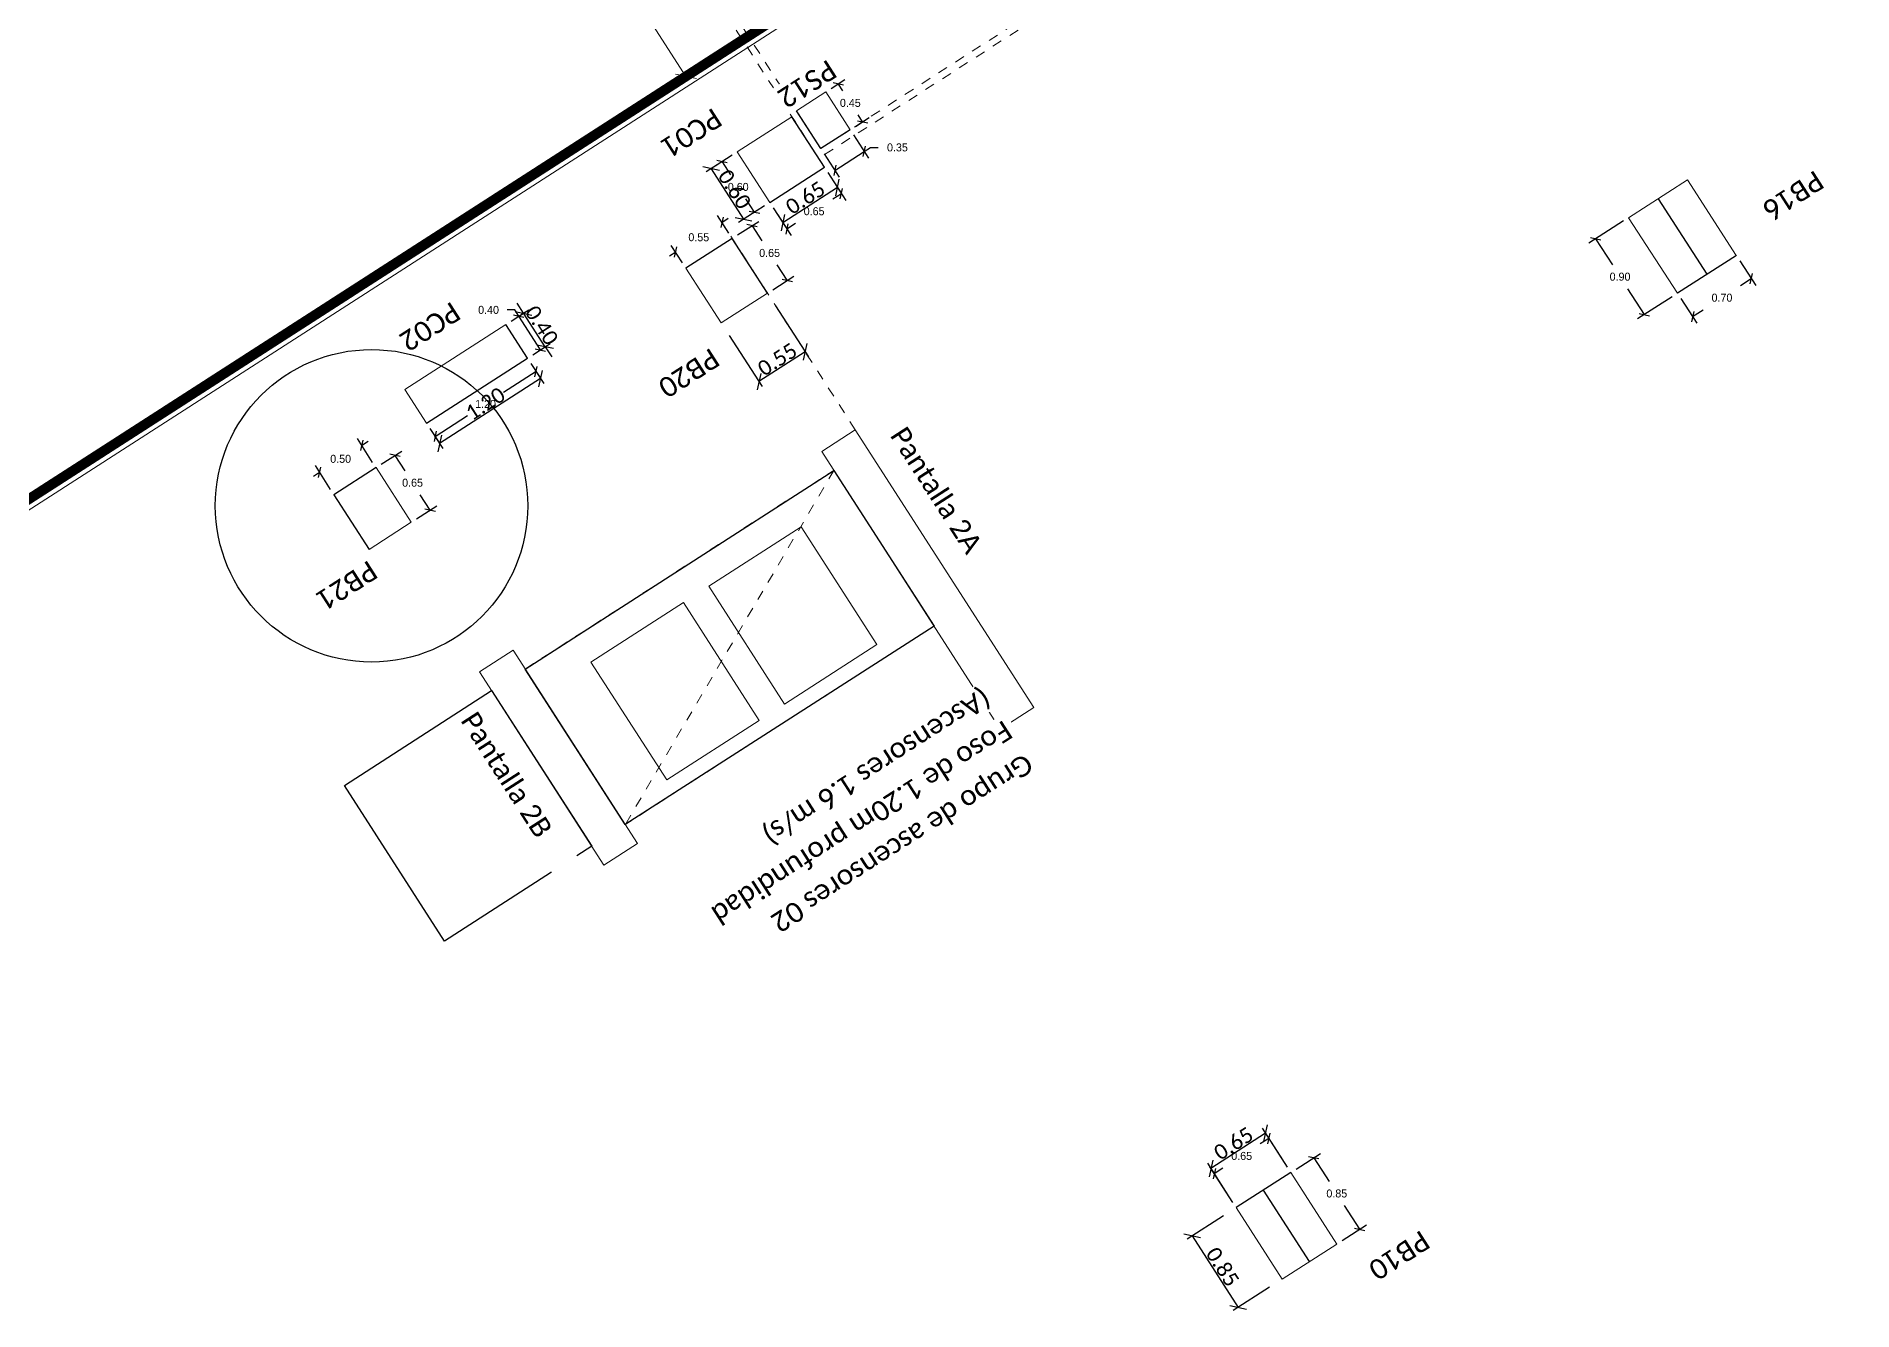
# Model space of a CAD drawing. Header units: metres. Extents: x 448 to 592, y 494 to 631.
# Drawn here: x 497.29 to 515.45, y 513.45 to 526.19 of the extents above; entities that cross this region are included whole.
import ezdxf

# ---------------------------------------------------------------- set-up
doc = ezdxf.new("R2010")
doc.units = ezdxf.units.M
doc.linetypes.add('CYPE_RAYAPUNTO', pattern=[0.4125, 0.2025, -0.105, 0, -0.105])
doc.linetypes.add('Trazo general', pattern=[0.001875, 0.00125, -0.000625])
for name, color, linetype, lineweight, true_color in [('0-AR-TXT-1', 5, 'Continuous', 5, 0x0000ff), ('0-AR-TXT-2', 7, 'Continuous', 5, 0xae3800), ('00-AUX-3', 5, 'Continuous', 5, 0x0000ff), ('00-AUX-5', 7, 'Trazo general', 5, 0xa80000), ('00-AUX-6', 5, 'Trazo general', 5, 0x0000ff), ('00-AUX-7', 7, 'Continuous', 25, 0xff8000), ('CS-COTAS-2', 7, 'Continuous', 5, 0x544282)]:
    doc.layers.add(name, color=color, linetype=linetype, lineweight=lineweight, true_color=true_color)
for name, color, linetype, lineweight in [('00-AUX-1', 7, 'Trazo general', 5), ('1-AR-PILARES', 7, 'Continuous', 5), ('1-AR-VISTA', 7, 'Continuous', 5), ('SECC_COTAS', 255, 'Continuous', 9)]:
    doc.layers.add(name, color=color, linetype=linetype, lineweight=lineweight)
doc.styles.add('Calibri', font='calibri.ttf', dxfattribs={"height": 0.2})
doc.styles.add('Calibri_1', font='calibri.ttf', dxfattribs={"height": 0.15})
doc.styles.add('DIN_0', font='')
doc.styles.get('DIN_0').set_extended_font_data('TGL 0-16')
doc.dimstyles.new('AIC_replanteo', dxfattribs={"dimscale": 0.3048, "dimtxt": 0.176602, "dimasz": 0.393701, "dimexe": 0.19685, "dimexo": 0.492126, "dimgap": 0.032808, "dimtad": 1, "dimrnd": 0.01, "dimzin": 0, "dimdsep": 46, "dimtxsty": 'Calibri_1', "dimblk1": 'OBLIQUE', "dimblk2": 'OBLIQUE', "dimsah": 1, "dimcen": 0.09, "dimazin": 0, "dimtfac": 1, "dimtdec": 4, "dimtix": 1, "dimtmove": 0, "dimatfit": 3, "dimfxl": 1, "dimtvp": 1, "dimtolj": 1, "dimtzin": 0, "dimarcsym": 2})
doc.dimstyles.new('FS_ANOTATIVO', dxfattribs={"dimtxt": 2.5, "dimasz": 0.5, "dimexe": 0.5, "dimexo": 0.2, "dimgap": 0.2, "dimtad": 0, "dimdec": 1, "dimtxsty": 'DIN_0', "dimblk": 'OBLIQUE', "dimcen": 2.5, "dimadec": 0, "dimazin": 0, "dimtfac": 1, "dimtdec": 1, "dimtmove": 0, "dimatfit": 3, "dimldrblk": 'ARCHTICK', "dimfxl": 1, "dimlwd": 5, "dimlwe": 5, "dimarcsym": 0})
doc.dimstyles.get("Standard").update_dxf_attribs({"dimtxt": 0.18, "dimasz": 0.18, "dimexe": 0.18, "dimexo": 0.0625, "dimgap": 0.09, "dimtad": 0, "dimtih": 1, "dimtoh": 1, "dimzin": 0, "dimdsep": 46, "dimtxsty": 'Standard', "dimcen": 0.09, "dimadec": 0, "dimazin": 0, "dimtfac": 1, "dimtdec": 4, "dimtofl": 0, "dimtmove": 0, "dimatfit": 3, "dimfxl": 1, "dimtolj": 1, "dimtzin": 0, "dimarcsym": 0})

# ---------------------------------------------------------------- blocks, each defined once
blk = doc.blocks.new('_Oblique')
at = {"color": 0, "linetype": 'ByBlock', "lineweight": -2}
blk.add_line((-0.5, -0.5), (0.5, 0.5), dxfattribs=at)
blk = doc.blocks.new('*D263')
at = {"color": 0, "lineweight": 5, "ltscale": 5, "transparency": 16777216}
for p, q in [((503.627, 531.395), (501.063, 529.746)), ((501.189, 529.827), (502.03, 528.52)), ((506.24, 527.37), (503.659, 525.709)), ((503.786, 525.791), (502.945, 527.097))]:
    blk.add_line(p, q, dxfattribs=at)
at = {"layer": 'Defpoints', "color": 0, "ltscale": 5, "transparency": 16777216}
for p in [(503.678, 531.428), (501.189, 529.827), (506.291, 527.402)]:
    blk.add_point(p, dxfattribs=at)
at = {"color": 0, "lineweight": 5, "ltscale": 5, "transparency": 16777216, "xscale": 0.15, "yscale": 0.15, "zscale": 0.15}
for p, rotation in [((501.189, 529.827), 122.7553275663534), ((503.786, 525.791), 302.7553275663534)]:
    blk.add_blockref('_Oblique', p, dxfattribs=dict(at, rotation=rotation))
at = {"color": 0, "ltscale": 5, "transparency": 16777216, "insert": (502.487, 527.809), "char_height": 0.75, "attachment_point": 5, "rotation": 302.7553, "style": 'DIN_0'}
blk.add_mtext('4,8', dxfattribs=at)
blk = doc.blocks.new('_ArchTick')
at = {"color": 0, "linetype": 'ByBlock', "const_width": 0.15}
blk.add_lwpolyline([(-0.5, -0.5), (0.5, 0.5)], dxfattribs=at)
blk = doc.blocks.new('*D388')
at = {"layer": 'CS-COTAS-2', "color": 0, "lineweight": -2, "transparency": 16777216}
for p, q in [((509.161, 514.4), (508.798, 514.167)), ((508.848, 514.199), (509.308, 513.484)), ((509.621, 513.686), (509.258, 513.452))]:
    blk.add_line(p, q, dxfattribs=at)
at = {"layer": 'Defpoints', "color": 0, "transparency": 16777216}
for p in [(509.287, 514.482), (509.747, 513.767), (509.308, 513.484)]:
    blk.add_point(p, dxfattribs=at)
at = {"layer": 'CS-COTAS-2', "color": 0, "lineweight": -2, "transparency": 16777216, "xscale": 0.12, "yscale": 0.12, "zscale": 0.12}
for p, rotation in [((508.848, 514.199), 122.7553275662623), ((509.308, 513.484), 302.7553275662623)]:
    blk.add_blockref('_Oblique', p, dxfattribs=dict(at, rotation=rotation))
at = {"layer": 'CS-COTAS-2', "color": 0, "transparency": 16777216, "insert": (509.151, 513.889), "char_height": 0.15, "attachment_point": 5, "rotation": 302.7553, "style": 'Calibri_1'}
blk.add_mtext('\\A1;0.85', dxfattribs=at)
blk = doc.blocks.new('*D389')
at = {"layer": 'CS-COTAS-2', "color": 0, "lineweight": -2, "transparency": 16777216}
for p, q in [((509.581, 515.226), (509.034, 514.874)), ((509.753, 514.959), (509.549, 515.277)), ((509.206, 514.608), (509.002, 514.925))]:
    blk.add_line(p, q, dxfattribs=at)
at = {"layer": 'Defpoints', "color": 0, "transparency": 16777216}
for p in [(509.034, 514.874), (509.834, 514.833), (509.287, 514.482)]:
    blk.add_point(p, dxfattribs=at)
at = {"layer": 'CS-COTAS-2', "color": 0, "lineweight": -2, "transparency": 16777216, "xscale": 0.12, "yscale": 0.12, "zscale": 0.12}
for p, rotation in [((509.581, 515.226), 32.75532756625951), ((509.034, 514.874), 212.7553275662595)]:
    blk.add_blockref('_Oblique', p, dxfattribs=dict(at, rotation=rotation))
at = {"layer": 'CS-COTAS-2', "color": 0, "transparency": 16777216, "insert": (509.261, 515.123), "char_height": 0.15, "attachment_point": 5, "rotation": 32.7553, "style": 'Calibri_1'}
blk.add_mtext('\\A1;0.65', dxfattribs=at)
blk = doc.blocks.new('*D405')
at = {"layer": 'CS-COTAS-2', "color": 0, "lineweight": -2, "transparency": 16777216}
for p, q in [((505.301, 524.679), (504.754, 524.328)), ((505.251, 524.757), (505.333, 524.629)), ((504.704, 524.405), (504.787, 524.277))]:
    blk.add_line(p, q, dxfattribs=at)
at = {"layer": 'Defpoints', "color": 0, "transparency": 16777216}
for p in [(505.17, 524.883), (504.623, 524.531), (504.754, 524.328)]:
    blk.add_point(p, dxfattribs=at)
at = {"layer": 'CS-COTAS-2', "color": 0, "lineweight": -2, "transparency": 16777216, "xscale": 0.12, "yscale": 0.12, "zscale": 0.12}
for p, rotation in [((505.301, 524.679), 32.75532680141101), ((504.754, 524.328), 212.755326801411)]:
    blk.add_blockref('_Oblique', p, dxfattribs=dict(at, rotation=rotation))
at = {"layer": 'CS-COTAS-2', "color": 0, "transparency": 16777216, "insert": (504.98, 524.577), "char_height": 0.15, "attachment_point": 5, "rotation": 32.7553, "style": 'Calibri_1'}
blk.add_mtext('\\A1;0.65', dxfattribs=at)
blk = doc.blocks.new('*D406')
at = {"layer": 'CS-COTAS-2', "color": 0, "lineweight": -2, "transparency": 16777216}
for p, q in [((504.172, 524.954), (503.986, 524.835)), ((504.037, 524.867), (504.361, 524.363)), ((504.497, 524.45), (504.311, 524.33))]:
    blk.add_line(p, q, dxfattribs=at)
at = {"layer": 'Defpoints', "color": 0, "transparency": 16777216}
for p in [(504.299, 525.036), (504.623, 524.531), (504.361, 524.363)]:
    blk.add_point(p, dxfattribs=at)
at = {"layer": 'CS-COTAS-2', "color": 0, "lineweight": -2, "transparency": 16777216, "xscale": 0.12, "yscale": 0.12, "zscale": 0.12}
for p, rotation in [((504.037, 524.867), 122.7553268014092), ((504.361, 524.363), 302.7553268014092)]:
    blk.add_blockref('_Oblique', p, dxfattribs=dict(at, rotation=rotation))
at = {"layer": 'CS-COTAS-2', "color": 0, "transparency": 16777216, "insert": (504.272, 524.662), "char_height": 0.15, "attachment_point": 5, "rotation": 302.7553, "style": 'Calibri_1'}
blk.add_mtext('\\A1;0.60', dxfattribs=at)
blk = doc.blocks.new('*D407')
at = {"layer": 'CS-COTAS-2', "color": 0, "lineweight": -2, "transparency": 16777216}
for p, q in [((502.282, 522.847), (502.364, 522.719)), ((502.332, 522.769), (501.323, 522.12)), ((501.273, 522.197), (501.355, 522.07))]:
    blk.add_line(p, q, dxfattribs=at)
at = {"layer": 'Defpoints', "color": 0, "transparency": 16777216}
for p in [(502.201, 522.973), (501.192, 522.324), (501.323, 522.12)]:
    blk.add_point(p, dxfattribs=at)
at = {"layer": 'CS-COTAS-2', "color": 0, "lineweight": -2, "transparency": 16777216, "xscale": 0.12, "yscale": 0.12, "zscale": 0.12}
for p, rotation in [((502.332, 522.769), 32.75532756625951), ((501.323, 522.12), 212.7553275662595)]:
    blk.add_blockref('_Oblique', p, dxfattribs=dict(at, rotation=rotation))
at = {"layer": 'CS-COTAS-2', "color": 0, "transparency": 16777216, "insert": (501.78, 522.518), "char_height": 0.15, "attachment_point": 5, "rotation": 32.7553, "style": 'Calibri_1'}
blk.add_mtext('\\A1;1.20', dxfattribs=at)
blk = doc.blocks.new('*D408')
at = {"layer": 'CS-COTAS-2', "color": 0, "lineweight": -2, "transparency": 16777216}
for p, q in [((502.162, 523.423), (502.097, 523.524)), ((502.111, 523.39), (502.213, 523.456)), ((502.379, 523.087), (502.162, 523.423)), ((502.327, 523.054), (502.429, 523.12)), ((502.379, 523.087), (502.444, 522.986))]:
    blk.add_line(p, q, dxfattribs=at)
at = {"layer": 'Defpoints', "color": 0, "transparency": 16777216}
for p in [(502.162, 523.423), (501.985, 523.309), (502.201, 522.973)]:
    blk.add_point(p, dxfattribs=at)
at = {"layer": 'CS-COTAS-2', "color": 0, "lineweight": -2, "transparency": 16777216, "xscale": 0.12, "yscale": 0.12, "zscale": 0.12}
for p, rotation in [((502.162, 523.423), 302.7553275662623), ((502.379, 523.087), 122.7553275662623)]:
    blk.add_blockref('_Oblique', p, dxfattribs=dict(at, rotation=rotation))
at = {"layer": 'CS-COTAS-2', "color": 0, "transparency": 16777216, "insert": (502.344, 523.302), "char_height": 0.15, "attachment_point": 5, "rotation": 302.7553, "style": 'Calibri_1'}
blk.add_mtext('\\A1;0.40', dxfattribs=at)
blk = doc.blocks.new('*D415')
at = {"layer": 'CS-COTAS-2', "color": 0, "lineweight": -2, "transparency": 16777216}
for p, q in [((504.681, 523.498), (505.01, 522.987)), ((504.219, 523.201), (504.548, 522.689)), ((504.978, 523.037), (504.515, 522.739))]:
    blk.add_line(p, q, dxfattribs=at)
at = {"layer": 'Defpoints', "color": 0, "transparency": 16777216}
for p in [(504.6, 523.624), (504.138, 523.327), (504.515, 522.739)]:
    blk.add_point(p, dxfattribs=at)
at = {"layer": 'CS-COTAS-2', "color": 0, "lineweight": -2, "transparency": 16777216, "xscale": 0.12, "yscale": 0.12, "zscale": 0.12}
for p, rotation in [((504.978, 523.037), 32.75532756625951), ((504.515, 522.739), 212.7553275662595)]:
    blk.add_blockref('_Oblique', p, dxfattribs=dict(at, rotation=rotation))
at = {"layer": 'CS-COTAS-2', "color": 0, "transparency": 16777216, "insert": (504.7, 522.961), "char_height": 0.15, "attachment_point": 5, "rotation": 32.7553, "style": 'Calibri_1'}
blk.add_mtext('\\A1;0.55', dxfattribs=at)
blk = doc.blocks.new('*D362')
at = {"layer": 'Defpoints', "color": 0, "transparency": 16777216}
for p in [(510.063, 514.98), (509.834, 514.833), (510.294, 514.118)]:
    blk.add_point(p, dxfattribs=at)
at = {"layer": 'SECC_COTAS', "color": 0, "lineweight": -2, "transparency": 16777216}
for p, q in [((509.886, 514.867), (510.13, 515.024)), ((510.063, 514.98), (510.215, 514.743)), ((510.523, 514.266), (510.37, 514.503)), ((510.346, 514.152), (510.59, 514.309))]:
    blk.add_line(p, q, dxfattribs=at)
at = {"layer": 'SECC_COTAS', "color": 0, "lineweight": -2, "transparency": 16777216, "xscale": 0.075, "yscale": 0.075, "zscale": 0.075}
for p, rotation in [((510.063, 514.98), 122.755327566259), ((510.523, 514.266), 302.7553275662589)]:
    blk.add_blockref('_Oblique', p, dxfattribs=dict(at, rotation=rotation))
at = {"layer": 'SECC_COTAS', "color": 0, "transparency": 16777216, "insert": (510.293, 514.623), "char_height": 0.08, "attachment_point": 5}
blk.add_mtext('\\A1;0.85', dxfattribs=at)
blk = doc.blocks.new('*D363')
at = {"layer": 'Defpoints', "color": 0, "transparency": 16777216}
for p in [(509.068, 514.822), (509.834, 514.833), (509.287, 514.482)]:
    blk.add_point(p, dxfattribs=at)
at = {"layer": 'SECC_COTAS', "color": 0, "lineweight": -2, "transparency": 16777216}
for p, q in [((509.8, 514.886), (509.572, 515.241)), ((509.615, 515.173), (509.528, 515.118)), ((509.253, 514.534), (509.025, 514.889)), ((509.068, 514.822), (509.155, 514.878))]:
    blk.add_line(p, q, dxfattribs=at)
at = {"layer": 'SECC_COTAS', "color": 0, "lineweight": -2, "transparency": 16777216, "xscale": 0.075, "yscale": 0.075, "zscale": 0.075}
for p, rotation in [((509.615, 515.173), 32.75532756626023), ((509.068, 514.822), 212.7553275662602)]:
    blk.add_blockref('_Oblique', p, dxfattribs=dict(at, rotation=rotation))
at = {"layer": 'SECC_COTAS', "color": 0, "transparency": 16777216, "insert": (509.342, 514.998), "char_height": 0.08, "attachment_point": 5}
blk.add_mtext('\\A1;0.65', dxfattribs=at)
blk = doc.blocks.new('*D372')
at = {"layer": 'Defpoints', "color": 0, "transparency": 16777216}
for p in [(500.543, 522.102), (500.687, 521.88), (500.266, 521.609)]:
    blk.add_point(p, dxfattribs=at)
at = {"layer": 'SECC_COTAS', "color": 0, "lineweight": -2, "transparency": 16777216}
for p, q in [((500.653, 521.932), (500.5, 522.17)), ((500.543, 522.102), (500.607, 522.143)), ((500.123, 521.832), (500.06, 521.791)), ((500.233, 521.662), (500.08, 521.899))]:
    blk.add_line(p, q, dxfattribs=at)
at = {"layer": 'SECC_COTAS', "color": 0, "lineweight": -2, "transparency": 16777216, "xscale": 0.075, "yscale": 0.075, "zscale": 0.075}
for p, rotation in [((500.543, 522.102), 212.7553275662505), ((500.123, 521.832), 32.75532756625048)]:
    blk.add_blockref('_Oblique', p, dxfattribs=dict(at, rotation=rotation))
at = {"layer": 'SECC_COTAS', "color": 0, "transparency": 16777216, "insert": (500.333, 521.967), "char_height": 0.08, "attachment_point": 5}
blk.add_mtext('\\A1;0.50', dxfattribs=at)
blk = doc.blocks.new('*D373')
at = {"layer": 'Defpoints', "color": 0, "transparency": 16777216}
for p in [(500.687, 521.88), (501.228, 521.455), (501.039, 521.333)]:
    blk.add_point(p, dxfattribs=at)
at = {"layer": 'SECC_COTAS', "color": 0, "lineweight": -2, "transparency": 16777216}
for p, q in [((500.739, 521.913), (500.944, 522.045)), ((500.876, 522.002), (500.975, 521.848)), ((501.228, 521.455), (501.129, 521.608)), ((501.091, 521.367), (501.295, 521.498))]:
    blk.add_line(p, q, dxfattribs=at)
at = {"layer": 'SECC_COTAS', "color": 0, "lineweight": -2, "transparency": 16777216, "xscale": 0.075, "yscale": 0.075, "zscale": 0.075}
for p, rotation in [((500.876, 522.002), 122.755327566256), ((501.228, 521.455), 302.755327566256)]:
    blk.add_blockref('_Oblique', p, dxfattribs=dict(at, rotation=rotation))
at = {"layer": 'SECC_COTAS', "color": 0, "transparency": 16777216, "insert": (501.052, 521.728), "char_height": 0.08, "attachment_point": 5}
blk.add_mtext('\\A1;0.65', dxfattribs=at)
blk = doc.blocks.new('*D374')
at = {"layer": 'Defpoints', "color": 0, "transparency": 16777216}
for p in [(502.201, 522.973), (502.287, 522.84), (501.192, 522.324)]:
    blk.add_point(p, dxfattribs=at)
at = {"layer": 'SECC_COTAS', "color": 0, "lineweight": -2, "transparency": 16777216}
for p, q in [((502.235, 522.92), (502.33, 522.773)), ((502.287, 522.84), (501.962, 522.631)), ((501.278, 522.191), (501.602, 522.399)), ((501.226, 522.271), (501.321, 522.123))]:
    blk.add_line(p, q, dxfattribs=at)
at = {"layer": 'SECC_COTAS', "color": 0, "lineweight": -2, "transparency": 16777216, "xscale": 0.075, "yscale": 0.075, "zscale": 0.075}
for p, rotation in [((502.287, 522.84), 32.75532756625952), ((501.278, 522.191), 212.7553275662595)]:
    blk.add_blockref('_Oblique', p, dxfattribs=dict(at, rotation=rotation))
at = {"layer": 'SECC_COTAS', "color": 0, "transparency": 16777216, "insert": (501.782, 522.515), "char_height": 0.08, "attachment_point": 5}
blk.add_mtext('\\A1;1.20', dxfattribs=at)
blk = doc.blocks.new('*D375')
at = {"layer": 'Defpoints', "color": 0, "transparency": 16777216}
for p in [(502.114, 523.393), (501.985, 523.309), (502.201, 522.973)]:
    blk.add_point(p, dxfattribs=at)
at = {"layer": 'SECC_COTAS', "color": 0, "lineweight": -2, "transparency": 16777216}
for p, q in [((502.074, 523.456), (501.999, 523.456)), ((502.037, 523.343), (502.182, 523.436)), ((502.114, 523.393), (502.074, 523.456)), ((502.331, 523.056), (502.114, 523.393)), ((502.254, 523.007), (502.398, 523.099))]:
    blk.add_line(p, q, dxfattribs=at)
at = {"layer": 'SECC_COTAS', "color": 0, "lineweight": -2, "transparency": 16777216, "xscale": 0.075, "yscale": 0.075, "zscale": 0.075}
for p, rotation in [((502.114, 523.393), 122.7553275662617), ((502.331, 523.056), 302.7553275662617)]:
    blk.add_blockref('_Oblique', p, dxfattribs=dict(at, rotation=rotation))
at = {"layer": 'SECC_COTAS', "color": 0, "transparency": 16777216, "insert": (501.812, 523.456), "char_height": 0.08, "attachment_point": 5}
blk.add_mtext('\\A1;0.40', dxfattribs=at)
blk = doc.blocks.new('*D376')
at = {"layer": 'Defpoints', "color": 0, "transparency": 16777216}
for p in [(504.446, 524.298), (504.248, 524.171), (504.6, 523.624)]:
    blk.add_point(p, dxfattribs=at)
at = {"layer": 'SECC_COTAS', "color": 0, "lineweight": -2, "transparency": 16777216}
for p, q in [((504.301, 524.205), (504.513, 524.341)), ((504.446, 524.298), (504.545, 524.145)), ((504.653, 523.658), (504.865, 523.795)), ((504.798, 523.752), (504.699, 523.905))]:
    blk.add_line(p, q, dxfattribs=at)
at = {"layer": 'SECC_COTAS', "color": 0, "lineweight": -2, "transparency": 16777216, "xscale": 0.075, "yscale": 0.075, "zscale": 0.075}
for p, rotation in [((504.446, 524.298), 122.755327566256), ((504.798, 523.752), 302.755327566256)]:
    blk.add_blockref('_Oblique', p, dxfattribs=dict(at, rotation=rotation))
at = {"layer": 'SECC_COTAS', "color": 0, "transparency": 16777216, "insert": (504.622, 524.025), "char_height": 0.08, "attachment_point": 5}
blk.add_mtext('\\A1;0.65', dxfattribs=at)
blk = doc.blocks.new('*D377')
at = {"layer": 'Defpoints', "color": 0, "transparency": 16777216}
for p in [(504.248, 524.171), (503.683, 524.034), (503.786, 523.873)]:
    blk.add_point(p, dxfattribs=at)
at = {"layer": 'SECC_COTAS', "color": 0, "lineweight": -2, "transparency": 16777216}
for p, q in [((504.215, 524.224), (504.102, 524.399)), ((504.145, 524.331), (504.208, 524.372)), ((503.683, 524.034), (503.62, 523.993)), ((503.752, 523.926), (503.639, 524.101))]:
    blk.add_line(p, q, dxfattribs=at)
at = {"layer": 'SECC_COTAS', "color": 0, "lineweight": -2, "transparency": 16777216, "xscale": 0.075, "yscale": 0.075, "zscale": 0.075}
for p, rotation in [((504.145, 524.331), 212.7553273929896), ((503.683, 524.034), 32.75532739298956)]:
    blk.add_blockref('_Oblique', p, dxfattribs=dict(at, rotation=rotation))
at = {"layer": 'SECC_COTAS', "color": 0, "transparency": 16777216, "insert": (503.914, 524.182), "char_height": 0.08, "attachment_point": 5}
blk.add_mtext('\\A1;0.55', dxfattribs=at)
blk = doc.blocks.new('*D378')
at = {"layer": 'Defpoints', "color": 0, "transparency": 16777216}
for p in [(505.185, 525.636), (505.308, 525.714), (505.428, 525.257)]:
    blk.add_point(p, dxfattribs=at)
at = {"layer": 'SECC_COTAS', "color": 0, "lineweight": -2, "transparency": 16777216}
for p, q in [((505.237, 525.669), (505.375, 525.758)), ((505.308, 525.714), (505.352, 525.645)), ((505.551, 525.336), (505.506, 525.405)), ((505.481, 525.291), (505.618, 525.379))]:
    blk.add_line(p, q, dxfattribs=at)
at = {"layer": 'SECC_COTAS', "color": 0, "lineweight": -2, "transparency": 16777216, "xscale": 0.075, "yscale": 0.075, "zscale": 0.075}
for p, rotation in [((505.308, 525.714), 122.7553275662626), ((505.551, 525.336), 302.7553275662626)]:
    blk.add_blockref('_Oblique', p, dxfattribs=dict(at, rotation=rotation))
at = {"layer": 'SECC_COTAS', "color": 0, "transparency": 16777216, "insert": (505.429, 525.525), "char_height": 0.08, "attachment_point": 5}
blk.add_mtext('\\A1;0.45', dxfattribs=at)
blk = doc.blocks.new('*D379')
at = {"layer": 'Defpoints', "color": 0, "transparency": 16777216}
for p in [(505.428, 525.257), (505.134, 525.068), (505.568, 525.04)]:
    blk.add_point(p, dxfattribs=at)
at = {"layer": 'SECC_COTAS', "color": 0, "lineweight": -2, "transparency": 16777216}
for p, q in [((505.462, 525.205), (505.612, 524.972)), ((505.274, 524.85), (505.568, 525.04)), ((505.568, 525.04), (505.631, 525.08)), ((505.631, 525.08), (505.706, 525.08)), ((505.168, 525.015), (505.317, 524.783))]:
    blk.add_line(p, q, dxfattribs=at)
at = {"layer": 'SECC_COTAS', "color": 0, "lineweight": -2, "transparency": 16777216, "xscale": 0.075, "yscale": 0.075, "zscale": 0.075}
for p, rotation in [((505.568, 525.04), 32.75532756625312), ((505.274, 524.85), 212.7553275662531)]:
    blk.add_blockref('_Oblique', p, dxfattribs=dict(at, rotation=rotation))
at = {"layer": 'SECC_COTAS', "color": 0, "transparency": 16777216, "insert": (505.9, 525.08), "char_height": 0.08, "attachment_point": 5}
blk.add_mtext('\\A1;0.35', dxfattribs=at)
blk = doc.blocks.new('*D380')
at = {"layer": 'Defpoints', "color": 0, "transparency": 16777216}
for p in [(505.17, 524.883), (504.623, 524.531), (504.794, 524.266)]:
    blk.add_point(p, dxfattribs=at)
at = {"layer": 'SECC_COTAS', "color": 0, "lineweight": -2, "transparency": 16777216}
for p, q in [((505.204, 524.83), (505.384, 524.55)), ((504.657, 524.478), (504.837, 524.199)), ((505.34, 524.618), (505.254, 524.562)), ((504.794, 524.266), (504.881, 524.322))]:
    blk.add_line(p, q, dxfattribs=at)
at = {"layer": 'SECC_COTAS', "color": 0, "lineweight": -2, "transparency": 16777216, "xscale": 0.075, "yscale": 0.075, "zscale": 0.075}
for p, rotation in [((505.34, 524.618), 32.75532680141797), ((504.794, 524.266), 212.7553268014179)]:
    blk.add_blockref('_Oblique', p, dxfattribs=dict(at, rotation=rotation))
at = {"layer": 'SECC_COTAS', "color": 0, "transparency": 16777216, "insert": (505.067, 524.442), "char_height": 0.08, "attachment_point": 5}
blk.add_mtext('\\A1;0.65', dxfattribs=at)
blk = doc.blocks.new('*D381')
at = {"layer": 'Defpoints', "color": 0, "transparency": 16777216}
for p in [(504.299, 525.036), (504.146, 524.937), (504.623, 524.531)]:
    blk.add_point(p, dxfattribs=at)
at = {"layer": 'SECC_COTAS', "color": 0, "lineweight": -2, "transparency": 16777216}
for p, q in [((504.246, 525.002), (504.079, 524.894)), ((504.146, 524.937), (504.231, 524.805)), ((504.471, 524.433), (504.385, 524.565)), ((504.571, 524.497), (504.403, 524.39))]:
    blk.add_line(p, q, dxfattribs=at)
at = {"layer": 'SECC_COTAS', "color": 0, "lineweight": -2, "transparency": 16777216, "xscale": 0.075, "yscale": 0.075, "zscale": 0.075}
for p, rotation in [((504.146, 524.937), 122.7553268014104), ((504.471, 524.433), 302.7553268014104)]:
    blk.add_blockref('_Oblique', p, dxfattribs=dict(at, rotation=rotation))
at = {"layer": 'SECC_COTAS', "color": 0, "transparency": 16777216, "insert": (504.308, 524.685), "char_height": 0.08, "attachment_point": 5}
blk.add_mtext('\\A1;0.60', dxfattribs=at)
blk = doc.blocks.new('*D382')
at = {"layer": 'Defpoints', "color": 0, "transparency": 16777216}
for p in [(514.287, 524), (513.7, 523.622), (513.85, 523.389)]:
    blk.add_point(p, dxfattribs=at)
at = {"layer": 'SECC_COTAS', "color": 0, "lineweight": -2, "transparency": 16777216}
for p, q in [((514.321, 523.948), (514.481, 523.7)), ((514.437, 523.767), (514.33, 523.698)), ((513.734, 523.57), (513.893, 523.322)), ((513.85, 523.389), (513.957, 523.458))]:
    blk.add_line(p, q, dxfattribs=at)
at = {"layer": 'SECC_COTAS', "color": 0, "lineweight": -2, "transparency": 16777216, "xscale": 0.075, "yscale": 0.075, "zscale": 0.075}
for p, rotation in [((514.437, 523.767), 32.77415556658521), ((513.85, 523.389), 212.7741555665852)]:
    blk.add_blockref('_Oblique', p, dxfattribs=dict(at, rotation=rotation))
at = {"layer": 'SECC_COTAS', "color": 0, "transparency": 16777216, "insert": (514.144, 523.578), "char_height": 0.08, "attachment_point": 5}
blk.add_mtext('\\A1;0.70', dxfattribs=at)
blk = doc.blocks.new('*D383')
at = {"layer": 'Defpoints', "color": 0, "transparency": 16777216}
for p in [(513.211, 524.378), (512.881, 524.166), (513.698, 523.622)]:
    blk.add_point(p, dxfattribs=at)
at = {"layer": 'SECC_COTAS', "color": 0, "lineweight": -2, "transparency": 16777216}
for p, q in [((513.159, 524.345), (512.814, 524.123)), ((512.881, 524.166), (513.048, 523.908)), ((513.368, 523.409), (513.202, 523.668)), ((513.646, 523.588), (513.301, 523.366))]:
    blk.add_line(p, q, dxfattribs=at)
at = {"layer": 'SECC_COTAS', "color": 0, "lineweight": -2, "transparency": 16777216, "xscale": 0.075, "yscale": 0.075, "zscale": 0.075}
for p, rotation in [((512.881, 524.166), 122.7553275662604), ((513.368, 523.409), 302.7553275662604)]:
    blk.add_blockref('_Oblique', p, dxfattribs=dict(at, rotation=rotation))
at = {"layer": 'SECC_COTAS', "color": 0, "transparency": 16777216, "insert": (513.125, 523.788), "char_height": 0.08, "attachment_point": 5}
blk.add_mtext('\\A1;0.90', dxfattribs=at)

msp = doc.modelspace()

# ---------------------------------------------------------------- linework, layer by layer
at = {"layer": '00-AUX-1'}
for p, q in [((502.178, 519.866), (505.265, 521.852)), ((505.265, 521.852), (503.179, 518.311)), ((506.266, 520.296), (503.179, 518.311))]:
    msp.add_line(p, q, dxfattribs=at)
at = {"layer": '00-AUX-3'}
for p, q in [((504.013, 520.693), (504.938, 521.288)), ((504.938, 521.288), (505.695, 520.11)), ((504.77, 519.515), (504.013, 520.693)), ((503.761, 520.53), (502.836, 519.935)), ((504.518, 519.353), (503.761, 520.53)), ((505.695, 520.11), (504.77, 519.515)), ((502.836, 519.935), (503.593, 518.758)), ((503.593, 518.758), (504.518, 519.353))]:
    msp.add_line(p, q, dxfattribs=at)
at = {"layer": '00-AUX-5'}
msp.add_line((505.479, 522.258), (504.138, 524.343), dxfattribs=at)
msp.add_line((505.479, 522.258), (504.138, 524.343), dxfattribs=at)
msp.add_line((505.479, 522.258), (504.138, 524.343), dxfattribs=at)
at = {"layer": '00-AUX-6'}
for p, q in [((505.134, 525.068), (566.694, 564.673)), ((505.172, 525.009), (566.732, 564.614)), ((480.157, 563.762), (505.075, 525.03)), ((480.229, 563.778), (505.134, 525.068))]:
    msp.add_line(p, q, dxfattribs=at)
at = {"layer": '00-AUX-7', "color": 1}
for p, q in [((505.17, 524.883), (504.845, 525.387)), ((505.134, 525.068), (504.891, 525.446)), ((505.428, 525.257), (505.134, 525.068)), ((504.623, 524.531), (505.17, 524.883)), ((513.507, 524.568), (513.994, 523.812)), ((504.248, 524.171), (503.786, 523.873)), ((504.6, 523.624), (504.248, 524.171)), ((514.288, 524.001), (513.7, 523.622)), ((502.201, 522.973), (501.985, 523.309)), ((501.192, 522.324), (502.201, 522.973)), ((500.687, 521.88), (500.266, 521.609)), ((500.266, 521.609), (500.618, 521.062)), ((509.834, 514.833), (509.287, 514.482)), ((510.02, 513.943), (509.561, 514.657))]:
    msp.add_line(p, q, dxfattribs=at)
at = {"layer": '00-AUX-7'}
for p, q in [((505.134, 525.068), (504.904, 525.425)), ((505.428, 525.257), (505.134, 525.068)), ((504.6, 523.624), (504.248, 524.171)), ((502.178, 519.866), (505.265, 521.852)), ((505.265, 521.852), (506.266, 520.296)), ((506.266, 520.296), (503.179, 518.311)), ((503.179, 518.311), (502.178, 519.866)), ((500.37, 518.703), (501.842, 519.65)), ((501.842, 519.65), (502.843, 518.094)), ((501.371, 517.147), (500.37, 518.703)), ((502.843, 518.094), (501.371, 517.147))]:
    msp.add_line(p, q, dxfattribs=at)
at = {"layer": '1-AR-PILARES'}
for p, q in [((505.185, 525.636), (504.891, 525.446)), ((505.428, 525.257), (505.185, 525.636)), ((504.845, 525.387), (504.299, 525.036)), ((505.17, 524.883), (504.845, 525.387)), ((505.17, 524.883), (504.845, 525.387)), ((504.891, 525.446), (505.134, 525.068)), ((504.891, 525.446), (505.134, 525.068)), ((505.134, 525.068), (505.428, 525.257)), ((505.134, 525.068), (505.428, 525.257)), ((504.299, 525.036), (504.623, 524.531)), ((504.623, 524.531), (505.17, 524.883)), ((513.8, 524.757), (513.211, 524.378)), ((514.287, 524), (513.8, 524.757)), ((513.211, 524.378), (513.698, 523.622)), ((504.248, 524.171), (503.786, 523.873)), ((504.6, 523.624), (504.248, 524.171)), ((504.6, 523.624), (504.248, 524.171)), ((513.698, 523.622), (514.287, 524)), ((503.786, 523.873), (504.138, 523.327)), ((504.138, 523.327), (504.6, 523.624)), ((501.985, 523.309), (500.976, 522.66)), ((502.201, 522.973), (501.985, 523.309)), ((501.192, 522.324), (502.201, 522.973)), ((500.976, 522.66), (501.192, 522.324)), ((505.479, 522.258), (505.143, 522.041)), ((507.265, 519.483), (505.479, 522.258)), ((505.143, 522.041), (506.928, 519.266)), ((500.687, 521.88), (500.266, 521.609)), ((501.039, 521.333), (500.687, 521.88)), ((500.266, 521.609), (500.618, 521.062)), ((500.618, 521.062), (501.039, 521.333)), ((502.057, 520.056), (501.72, 519.839)), ((503.301, 518.121), (502.057, 520.056)), ((501.72, 519.839), (502.965, 517.905)), ((506.928, 519.266), (507.265, 519.483)), ((502.965, 517.905), (503.301, 518.121)), ((510.294, 514.118), (509.834, 514.833)), ((509.287, 514.482), (509.747, 513.767)), ((509.747, 513.767), (510.294, 514.118))]:
    msp.add_line(p, q, dxfattribs=at)
at = {"layer": '1-AR-VISTA'}
for p, q in [((490.541, 517.162), (570.437, 568.563)), ((502.178, 519.866), (505.265, 521.852)), ((506.266, 520.296), (503.179, 518.311))]:
    msp.add_line(p, q, dxfattribs=at)

# ---------------------------------------------------------------- texts
at = {"layer": '0-AR-TXT-1', "color": 3, "insert": (511.244, 514.094), "char_height": 0.2, "width": 0.79367, "attachment_point": 1, "rotation": 212.7553, "style": 'Calibri', "bg_fill": 3, "box_fill_scale": 1.25, "bg_fill_color": 256, "bg_fill_true_color": 13158600, "bg_fill_transparency": 0}
msp.add_mtext('PB10', dxfattribs=at)

# ---------------------------------------------------------------- dimensions: what is measured, and where the dimension line sits
at = {"color": 6, "ltscale": 5}
dim = msp.add_linear_dim(base=(501.189, 529.827), p1=(506.291, 527.402), p2=(503.678, 531.428), angle=302.7553, dimstyle='FS_ANOTATIVO', dxfattribs=at)
dim.commit()
dim.dimension.update_dxf_attribs({"geometry": '*D263', "text_midpoint": (502.487, 527.809)})
at = {"layer": 'CS-COTAS-2'}
for base, p1, p2, angle, override, picture, middle in [((504.754, 524.328), (505.17, 524.883), (504.623, 524.531), 212.7553, {"dimpost": '<>', "dimfxl": 0.65}, '*D405', (504.98, 524.577)), ((504.515, 522.739), (504.6, 523.624), (504.138, 523.327), 212.7553, {"dimpost": '<>', "dimfxl": 0.55}, '*D415', (504.7, 522.961)), ((502.162, 523.423), (502.201, 522.973), (501.985, 523.309), 302.7553, {"dimpost": '<>', "dimfxl": 0.4}, '*D408', (502.344, 523.302)), ((509.034, 514.874), (509.834, 514.833), (509.287, 514.482), 212.7553, {"dimpost": '<>', "dimfxl": 0.65}, '*D389', (509.261, 515.123)), ((509.308, 513.484), (509.287, 514.482), (509.747, 513.767), 302.7553, {"dimpost": '<>', "dimfxl": 0.85}, '*D388', (509.151, 513.889))]:
    dim = msp.add_linear_dim(base=base, p1=p1, p2=p2, angle=angle, dimstyle='AIC_replanteo', override=override, dxfattribs=at)
    dim.commit()
    dim.dimension.update_dxf_attribs({"geometry": picture, "text_midpoint": middle})
at = {"layer": 'SECC_COTAS'}
for p1, p2, distance, picture, middle in [((505.17, 524.883), (504.623, 524.531), 0.315, '*D380', (505.067, 524.442)), ((504.248, 524.171), (503.786, 523.873), -0.191, '*D377', (503.914, 524.182)), ((504.6, 523.624), (504.248, 524.171), -0.235, '*D376', (504.622, 524.025)), ((513.698, 523.622), (513.211, 524.378), 0.392, '*D383', (513.125, 523.788)), ((514.287, 524), (513.7, 523.622), 0.277, '*D382', (514.144, 523.578)), ((500.266, 521.609), (500.687, 521.88), 0.265, '*D372', (500.333, 521.967)), ((500.687, 521.88), (501.039, 521.333), 0.225, '*D373', (501.052, 521.728)), ((509.834, 514.833), (509.287, 514.482), -0.405, '*D363', (509.342, 514.998))]:
    dim = msp.add_aligned_dim(p1=p1, p2=p2, distance=distance, dimstyle='Standard', override={"dimtxt": 0.08, "dimasz": 0.075, "dimexe": 0.08, "dimgap": 0.08, "dimdec": 2, "dimblk1": 'Oblique', "dimblk2": 'Oblique', "dimsah": 1}, dxfattribs=at)
    dim.commit()
    dim.dimension.update_dxf_attribs({"geometry": picture, "text_midpoint": middle})

# ---------------------------------------------------------------- next in the draw order: texts
at = {"layer": '0-AR-TXT-1', "char_height": 0.2, "attachment_point": 1, "style": 'Calibri', "bg_fill": 3, "box_fill_scale": 1.25, "bg_fill_color": 256, "bg_fill_true_color": 13158600, "bg_fill_transparency": 0}
for s, insert, width, rotation in [('Pantalla 2A', (505.988, 522.31), 1.76371, 302.7553), ('Pantalla 2B', (501.694, 519.461), 1.74768, 302.7553), ('Grupo de ascensores 02', (507.28, 518.863), 3.74388, 212.7553)]:
    msp.add_mtext(s, dxfattribs=dict(at, insert=insert, width=width, rotation=rotation))

# ---------------------------------------------------------------- next in the draw order: dimensions: what is measured, and where the dimension line sits
at = {"layer": 'SECC_COTAS'}
dim = msp.add_aligned_dim(p1=(510.294, 514.118), p2=(509.834, 514.833), distance=-0.272, dimstyle='Standard', override={"dimtxt": 0.08, "dimasz": 0.075, "dimexe": 0.08, "dimgap": 0.08, "dimdec": 2, "dimblk1": 'Oblique', "dimblk2": 'Oblique', "dimsah": 1}, dxfattribs=at)
dim.commit()
dim.dimension.update_dxf_attribs({"geometry": '*D362', "text_midpoint": (510.293, 514.623)})

# ---------------------------------------------------------------- next in the draw order: texts
at = {"layer": '0-AR-TXT-1', "insert": (507.069, 519.192), "char_height": 0.2, "width": 4.29704, "attachment_point": 1, "rotation": 212.7553, "style": 'Calibri', "bg_fill": 3, "box_fill_scale": 1.25, "bg_fill_color": 256, "bg_fill_true_color": 13158600, "bg_fill_transparency": 0}
msp.add_mtext('Foso de 1.20m profundidad', dxfattribs=at)

# ---------------------------------------------------------------- next in the draw order: texts
at = {"layer": '0-AR-TXT-1', "insert": (506.858, 519.52), "char_height": 0.2, "width": 3.27088, "attachment_point": 1, "rotation": 212.7553, "style": 'Calibri', "bg_fill": 3, "box_fill_scale": 1.25, "bg_fill_color": 256, "bg_fill_true_color": 13158600, "bg_fill_transparency": 0}
msp.add_mtext('(Ascensores 1.6 m/s)', dxfattribs=at)

# ---------------------------------------------------------------- next in the draw order: linework, layer by layer
at = {"color": 6, "linetype": 'CYPE_RAYAPUNTO', "const_width": 0.1}
msp.add_lwpolyline([(570.159, 568.492), (553.331, 557.666), (550.793, 561.611), (544.822, 557.769), (547.352, 553.837), (511.207, 530.565), (508.61, 534.601), (502.723, 530.814), (505.32, 526.778), (490.909, 517.507)], dxfattribs=at)

# ---------------------------------------------------------------- next in the draw order: texts
at = {"layer": '0-AR-TXT-1', "color": 3, "char_height": 0.2, "width": 0.79367, "attachment_point": 1, "rotation": 212.7553, "style": 'Calibri', "bg_fill": 3, "box_fill_scale": 1.25, "bg_fill_color": 256, "bg_fill_true_color": 13158600, "bg_fill_transparency": 0}
for s, insert in [('PB16', (515.183, 524.69)), ('PC02', (501.552, 523.377)), ('PB20', (504.142, 522.914)), ('PB21', (500.722, 520.791))]:
    msp.add_mtext(s, dxfattribs=dict(at, insert=insert))
at = {"layer": '0-AR-TXT-2', "color": 3, "insert": (505.313, 525.797), "char_height": 0.2, "width": 0.7616, "attachment_point": 1, "rotation": 212.7553, "style": 'Calibri', "bg_fill": 3, "box_fill_scale": 1.25, "bg_fill_color": 256, "bg_fill_true_color": 13158600, "bg_fill_transparency": 0}
msp.add_mtext('PS12', dxfattribs=at)
at = {"layer": 'SECC_COTAS', "color": 3, "insert": (504.166, 525.314), "char_height": 0.2, "width": 0.79367, "attachment_point": 1, "rotation": 212.7553, "style": 'Calibri', "bg_fill": 3, "box_fill_scale": 1.25, "bg_fill_color": 256, "bg_fill_true_color": 13158600, "bg_fill_transparency": 0}
msp.add_mtext('PC01', dxfattribs=at)

# ---------------------------------------------------------------- next in the draw order: linework, layer by layer
at = {"color": 3}
msp.add_circle((500.642, 521.498), 1.562, dxfattribs=at)

# ---------------------------------------------------------------- next in the draw order: dimensions: what is measured, and where the dimension line sits
at = {"layer": 'CS-COTAS-2'}
for base, p1, p2, angle, override, picture, middle in [((504.361, 524.363), (504.299, 525.036), (504.623, 524.531), 302.7553, {"dimpost": '<>', "dimfxl": 0.6}, '*D406', (504.272, 524.662)), ((501.323, 522.12), (502.201, 522.973), (501.192, 522.324), 212.7553, {"dimpost": '<>', "dimfxl": 1.2}, '*D407', (501.78, 522.518))]:
    dim = msp.add_linear_dim(base=base, p1=p1, p2=p2, angle=angle, dimstyle='AIC_replanteo', override=override, dxfattribs=at)
    dim.commit()
    dim.dimension.update_dxf_attribs({"geometry": picture, "text_midpoint": middle})
at = {"layer": 'SECC_COTAS'}
for p1, p2, distance, picture, middle in [((505.428, 525.257), (505.185, 525.636), -0.146, '*D378', (505.429, 525.525)), ((505.134, 525.068), (505.428, 525.257), -0.259, '*D379', (505.9, 525.08)), ((504.623, 524.531), (504.299, 525.036), 0.182, '*D381', (504.308, 524.685)), ((502.201, 522.973), (501.985, 523.309), -0.154, '*D375', (501.812, 523.456)), ((501.192, 522.324), (502.201, 522.973), -0.158, '*D374', (501.782, 522.515))]:
    dim = msp.add_aligned_dim(p1=p1, p2=p2, distance=distance, dimstyle='Standard', override={"dimtxt": 0.08, "dimasz": 0.075, "dimexe": 0.08, "dimgap": 0.08, "dimdec": 2, "dimblk1": 'Oblique', "dimblk2": 'Oblique', "dimsah": 1}, dxfattribs=at)
    dim.commit()
    dim.dimension.update_dxf_attribs({"geometry": picture, "text_midpoint": middle})

doc.saveas('drawing.dxf')
